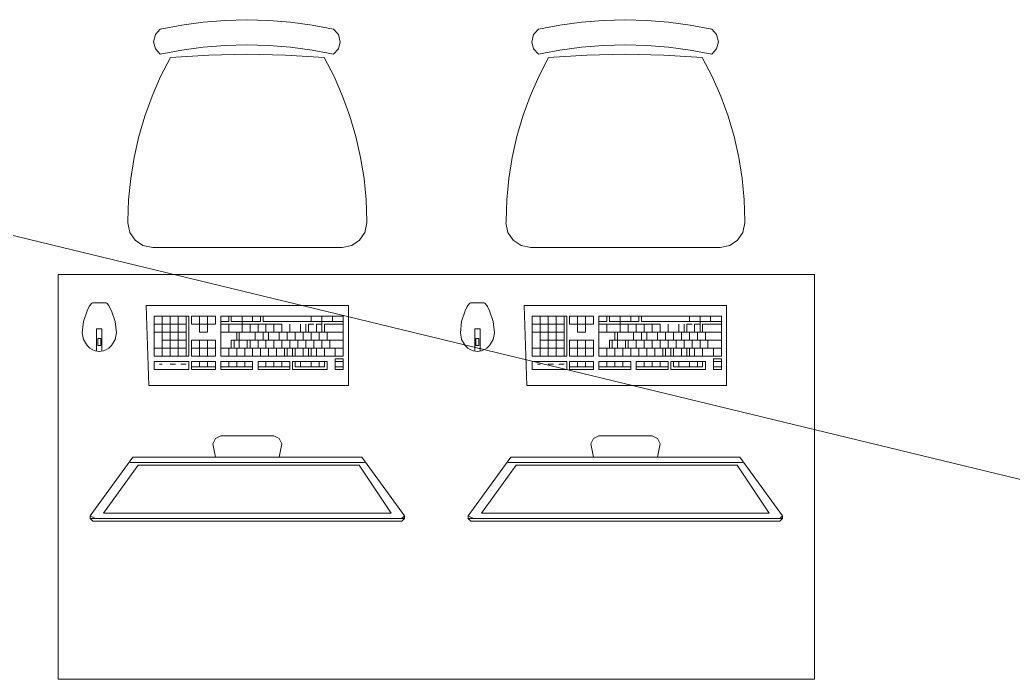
# Model space of a CAD drawing. Header units: millimetres. Extents: x 0 to 1189, y 0 to 841.
# Drawn here: x 825.81 to 844.19, y 608.91 to 621.13 of the extents above; entities that cross this region are included whole.
import ezdxf

# ---------------------------------------------------------------- set-up
doc = ezdxf.new("R2010")
doc.units = ezdxf.units.MM

msp = doc.modelspace()

# ---------------------------------------------------------------- linework, layer by layer
at = {"color": 253, "lineweight": 0, "true_color": 0x999999}
for points in [[(828.404266, 620.955719), (828.801438, 621.031844), (829.201892, 621.08622), (829.604783, 621.118845), (830.009268, 621.12972), (830.413753, 621.118845), (830.816644, 621.08622), (831.217098, 621.031844), (831.614271, 620.955719)], [(835.404276, 620.955719), (835.801449, 621.031844), (836.201903, 621.08622), (836.604794, 621.118845), (837.009279, 621.12972), (837.413764, 621.118845), (837.816655, 621.08622), (838.217109, 621.031844), (838.614281, 620.955719)], [(828.404266, 620.490719), (828.31389, 620.592219), (828.281265, 620.723719), (828.31389, 620.855094), (828.404266, 620.955719)], [(831.614271, 620.955719), (831.704646, 620.855094), (831.737271, 620.723719), (831.704646, 620.592219), (831.614271, 620.490719)], [(835.404276, 620.490719), (835.313901, 620.592219), (835.281276, 620.723719), (835.313901, 620.855094), (835.404276, 620.955719)], [(838.614281, 620.955719), (838.704656, 620.855094), (838.737281, 620.723719), (838.704656, 620.592219), (838.614281, 620.490719)], [(828.404266, 620.490719), (828.801438, 620.567), (829.201892, 620.621719), (829.604783, 620.654688), (830.009268, 620.665719), (830.413753, 620.654688), (830.816644, 620.621719), (831.217098, 620.567), (831.614271, 620.490719)], [(835.404276, 620.490719), (835.801449, 620.567), (836.201903, 620.621719), (836.604794, 620.654688), (837.009279, 620.665719), (837.413764, 620.654688), (837.816655, 620.621719), (838.217109, 620.567), (838.614281, 620.490719)], [(828.594266, 620.434719), (829.301392, 620.476594), (830.009268, 620.490719), (830.724644, 620.476344), (831.43927, 620.432719)], [(835.594277, 620.434719), (836.301403, 620.476594), (837.009279, 620.490719), (837.724655, 620.476344), (838.439281, 620.432719)], [(827.806265, 617.383714), (827.806265, 617.396714), (827.818919, 617.794347), (827.856687, 618.189215), (827.919275, 618.580145), (828.00639, 618.965966), (828.11774, 619.345506), (828.253031, 619.717592), (828.411971, 620.081054), (828.594266, 620.434719)], [(831.43927, 620.432719), (831.621565, 620.079427), (831.780505, 619.716327), (831.915796, 619.344578), (832.027146, 618.965341), (832.114262, 618.579776), (832.17685, 618.189043), (832.214617, 617.794302), (832.227271, 617.396714), (832.227271, 617.383714)], [(834.806275, 617.383714), (834.806275, 617.396714), (834.81893, 617.794347), (834.856697, 618.189215), (834.919285, 618.580145), (835.006401, 618.965966), (835.11775, 619.345506), (835.253042, 619.717592), (835.411981, 620.081054), (835.594277, 620.434719)], [(838.439281, 620.432719), (838.621576, 620.079427), (838.780516, 619.716327), (838.915807, 619.344578), (839.027157, 618.965341), (839.114272, 618.579776), (839.17686, 618.189043), (839.214628, 617.794302), (839.227282, 617.396714), (839.227282, 617.383714)], [(828.265265, 616.911713), (828.083281, 616.947495), (827.93864, 617.044963), (827.841062, 617.189307), (827.805265, 617.365714), (827.806265, 617.383714)], [(832.227271, 617.383714), (832.227271, 617.365714), (832.191631, 617.189307), (832.094396, 617.044963), (831.950099, 616.947495), (831.773271, 616.911713)], [(835.265276, 616.911713), (835.083291, 616.947495), (834.938651, 617.044963), (834.841072, 617.189307), (834.805275, 617.365714), (834.806275, 617.383714)], [(839.227282, 617.383714), (839.227282, 617.365714), (839.191641, 617.189307), (839.094407, 617.044963), (838.95011, 616.947495), (838.773281, 616.911713)], [(831.767271, 616.911713), (828.265265, 616.911713)], [(838.767281, 616.911713), (835.265276, 616.911713)], [(840.516284, 616.411712), (826.516263, 616.411712)], [(826.516263, 616.411712), (826.516263, 608.911701)], [(840.516284, 608.911701), (840.516284, 616.411712)], [(827.099264, 615.834712), (827.137264, 615.879712)], [(827.137264, 615.879712), (827.148264, 615.884712)], [(827.148264, 615.884712), (827.255264, 615.884712)], [(827.255264, 615.884712), (827.403264, 615.884712)], [(827.403264, 615.884712), (827.414264, 615.879712)], [(827.414264, 615.879712), (827.452264, 615.834712)], [(834.099274, 615.834712), (834.137274, 615.879712)], [(834.137274, 615.879712), (834.148274, 615.884712)], [(834.148274, 615.884712), (834.255275, 615.884712)], [(834.255275, 615.884712), (834.403275, 615.884712)], [(834.403275, 615.884712), (834.414275, 615.879712)], [(834.414275, 615.879712), (834.452275, 615.834712)], [(826.960263, 615.328711), (826.983138, 615.537586), (827.050264, 615.736711)], [(827.050264, 615.736711), (827.089264, 615.819712)], [(827.089264, 615.819712), (827.099264, 615.834712)], [(827.452264, 615.834712), (827.461264, 615.819712)], [(827.461264, 615.819712), (827.501264, 615.736711)], [(827.501264, 615.736711), (827.568389, 615.537586), (827.591264, 615.328711)], [(828.142265, 615.834712), (831.890271, 615.834712)], [(828.192265, 614.355709), (828.142265, 615.834712)], [(831.890271, 615.834712), (831.890271, 614.355709)], [(833.960274, 615.328711), (833.983149, 615.537586), (834.050274, 615.736711)], [(834.050274, 615.736711), (834.089274, 615.819712)], [(834.089274, 615.819712), (834.099274, 615.834712)], [(834.452275, 615.834712), (834.461275, 615.819712)], [(834.461275, 615.819712), (834.501275, 615.736711)], [(834.501275, 615.736711), (834.5684, 615.537586), (834.591275, 615.328711)], [(835.142276, 615.834712), (838.890282, 615.834712)], [(835.192276, 614.355709), (835.142276, 615.834712)], [(838.890282, 615.834712), (838.890282, 614.355709)], [(828.290265, 615.637711), (828.290265, 614.89771)], [(828.931266, 615.637711), (828.290265, 615.637711)], [(828.290265, 615.637711), (828.290265, 615.04571)], [(828.438266, 615.637711), (828.290265, 615.637711)], [(828.438266, 615.04571), (828.438266, 615.637711)], [(828.438266, 615.637711), (828.586266, 615.637711)], [(828.438266, 615.489711), (828.438266, 615.637711)], [(828.586266, 615.637711), (828.586266, 615.489711)], [(828.586266, 615.637711), (828.586266, 615.489711)], [(828.882266, 615.637711), (828.635266, 615.637711)], [(828.734266, 615.637711), (828.734266, 614.89771)], [(828.882266, 615.489711), (828.882266, 615.637711)], [(828.931266, 614.89771), (828.931266, 615.637711)], [(828.981266, 615.637711), (829.277267, 615.637711)], [(828.981266, 615.539711), (828.981266, 615.637711)], [(828.981266, 615.637711), (828.981266, 615.489711)], [(829.424267, 615.637711), (828.981266, 615.637711)], [(829.129267, 615.489711), (829.129267, 615.637711)], [(829.277267, 615.637711), (829.277267, 615.539711)], [(829.277267, 615.341711), (829.277267, 615.637711)], [(829.326267, 615.637711), (829.424267, 615.637711)], [(829.424267, 615.637711), (829.424267, 615.539711)], [(829.424267, 615.489711), (829.424267, 615.637711)], [(829.523267, 615.637711), (829.523267, 614.89771)], [(831.792271, 615.637711), (829.523267, 615.637711)], [(829.523267, 615.637711), (829.671268, 615.637711)], [(829.523267, 615.539711), (829.523267, 615.637711)], [(829.671268, 615.539711), (829.523267, 615.539711)], [(829.671268, 615.637711), (829.671268, 615.539711)], [(829.720268, 615.637711), (829.918268, 615.637711)], [(829.720268, 615.539711), (829.720268, 615.637711)], [(829.918268, 615.539711), (829.720268, 615.539711)], [(829.918268, 615.637711), (830.263268, 615.637711)], [(829.918268, 615.637711), (829.918268, 615.341711)], [(829.918268, 615.539711), (829.918268, 615.637711)], [(830.263268, 615.539711), (829.918268, 615.539711)], [(830.115268, 615.539711), (830.115268, 615.637711)], [(830.115268, 615.637711), (830.115268, 615.539711)], [(830.263268, 615.637711), (830.263268, 615.539711)], [(830.312269, 615.637711), (830.312269, 615.539711)], [(831.20027, 615.637711), (830.312269, 615.637711)], [(830.312269, 615.539711), (831.20027, 615.539711)], [(831.20027, 615.637711), (831.39727, 615.637711)], [(831.20027, 615.539711), (831.20027, 615.637711)], [(831.20027, 615.539711), (831.20027, 615.637711)], [(831.792271, 615.539711), (831.20027, 615.539711)], [(831.39727, 615.637711), (831.792271, 615.637711)], [(831.39727, 615.341711), (831.39727, 615.637711)], [(831.39727, 615.637711), (831.39727, 615.539711)], [(831.59427, 615.637711), (831.59427, 615.539711)], [(831.792271, 614.89771), (831.792271, 615.637711)], [(831.792271, 615.637711), (831.792271, 615.539711)], [(835.290276, 615.637711), (835.290276, 614.89771)], [(835.931277, 615.637711), (835.290276, 615.637711)], [(835.290276, 615.637711), (835.290276, 615.04571)], [(835.438276, 615.637711), (835.290276, 615.637711)], [(835.438276, 615.04571), (835.438276, 615.637711)], [(835.438276, 615.637711), (835.586277, 615.637711)], [(835.438276, 615.489711), (835.438276, 615.637711)], [(835.586277, 615.637711), (835.586277, 615.489711)], [(835.586277, 615.637711), (835.586277, 615.489711)], [(835.882277, 615.637711), (835.635277, 615.637711)], [(835.734277, 615.637711), (835.734277, 614.89771)], [(835.882277, 615.489711), (835.882277, 615.637711)], [(835.931277, 614.89771), (835.931277, 615.637711)], [(835.981277, 615.637711), (836.277278, 615.637711)], [(835.981277, 615.539711), (835.981277, 615.637711)], [(835.981277, 615.637711), (835.981277, 615.489711)], [(836.424278, 615.637711), (835.981277, 615.637711)], [(836.129277, 615.489711), (836.129277, 615.637711)], [(836.277278, 615.637711), (836.277278, 615.539711)], [(836.277278, 615.341711), (836.277278, 615.637711)], [(836.326278, 615.637711), (836.424278, 615.637711)], [(836.424278, 615.637711), (836.424278, 615.539711)], [(836.424278, 615.489711), (836.424278, 615.637711)], [(836.523278, 615.637711), (836.523278, 614.89771)], [(838.792281, 615.637711), (836.523278, 615.637711)], [(836.523278, 615.637711), (836.671278, 615.637711)], [(836.523278, 615.539711), (836.523278, 615.637711)], [(836.671278, 615.539711), (836.523278, 615.539711)], [(836.671278, 615.637711), (836.671278, 615.539711)], [(836.720278, 615.637711), (836.918279, 615.637711)], [(836.720278, 615.539711), (836.720278, 615.637711)], [(836.918279, 615.539711), (836.720278, 615.539711)], [(836.918279, 615.637711), (837.263279, 615.637711)], [(836.918279, 615.637711), (836.918279, 615.341711)], [(836.918279, 615.539711), (836.918279, 615.637711)], [(837.263279, 615.539711), (836.918279, 615.539711)], [(837.115279, 615.539711), (837.115279, 615.637711)], [(837.115279, 615.637711), (837.115279, 615.539711)], [(837.263279, 615.637711), (837.263279, 615.539711)], [(837.312279, 615.637711), (837.312279, 615.539711)], [(838.200281, 615.637711), (837.312279, 615.637711)], [(837.312279, 615.539711), (838.200281, 615.539711)], [(838.200281, 615.637711), (838.397281, 615.637711)], [(838.200281, 615.539711), (838.200281, 615.637711)], [(838.200281, 615.539711), (838.200281, 615.637711)], [(838.792281, 615.539711), (838.200281, 615.539711)], [(838.397281, 615.637711), (838.792281, 615.637711)], [(838.397281, 615.341711), (838.397281, 615.637711)], [(838.397281, 615.637711), (838.397281, 615.539711)], [(838.594281, 615.637711), (838.594281, 615.539711)], [(838.792281, 614.89771), (838.792281, 615.637711)], [(838.792281, 615.637711), (838.792281, 615.539711)], [(827.050264, 615.09571), (826.983513, 615.203961), (826.960263, 615.328711)], [(827.325264, 615.400711), (827.226264, 615.400711)], [(827.226264, 615.400711), (827.226264, 614.98871)], [(827.325264, 614.98871), (827.325264, 615.400711)], [(827.591264, 615.328711), (827.568014, 615.203961), (827.501264, 615.09571)], [(828.290265, 615.489711), (828.586266, 615.489711)], [(828.290265, 615.341711), (828.438266, 615.341711)], [(828.438266, 615.04571), (828.438266, 615.489711)], [(828.734266, 615.341711), (828.438266, 615.341711)], [(828.586266, 615.04571), (828.586266, 615.489711)], [(828.586266, 615.489711), (828.882266, 615.489711)], [(828.635266, 615.489711), (828.882266, 615.489711)], [(828.882266, 615.341711), (828.734266, 615.341711)], [(828.882266, 615.489711), (828.882266, 615.04571)], [(828.981266, 615.489711), (829.129267, 615.489711)], [(828.981266, 615.489711), (829.424267, 615.489711)], [(829.129267, 615.341711), (829.129267, 615.489711)], [(829.129267, 615.341711), (829.129267, 615.489711)], [(829.277267, 615.341711), (829.129267, 615.341711)], [(829.277267, 615.341711), (829.129267, 615.341711)], [(829.277267, 615.489711), (829.277267, 615.341711)], [(829.523267, 615.341711), (829.523267, 615.489711)], [(829.918268, 615.489711), (829.523267, 615.489711)], [(829.523267, 615.341711), (829.819268, 615.341711)], [(829.671268, 615.341711), (829.523267, 615.341711)], [(829.523267, 615.04571), (829.523267, 615.341711)], [(829.671268, 615.489711), (829.671268, 615.341711)], [(829.671268, 615.489711), (829.671268, 615.341711)], [(829.671268, 615.341711), (829.918268, 615.341711)], [(829.819268, 615.341711), (829.819268, 615.193711)], [(829.868268, 615.193711), (829.868268, 615.341711)], [(829.868268, 615.341711), (829.967268, 615.341711)], [(829.918268, 615.341711), (829.918268, 615.489711)], [(829.918268, 615.489711), (830.214268, 615.489711)], [(831.10127, 615.341711), (829.918268, 615.341711)], [(829.967268, 615.341711), (831.05227, 615.341711)], [(830.066268, 615.341711), (830.066268, 615.489711)], [(830.164268, 615.193711), (830.164268, 615.341711)], [(830.214268, 615.341711), (830.214268, 615.489711)], [(830.214268, 615.489711), (830.657269, 615.489711)], [(830.361269, 615.341711), (830.214268, 615.341711)], [(830.312269, 615.193711), (830.312269, 615.341711)], [(830.361269, 615.341711), (830.361269, 615.489711)], [(830.411269, 615.341711), (830.411269, 615.193711)], [(830.509269, 615.341711), (830.509269, 615.489711)], [(830.608269, 615.193711), (830.608269, 615.341711)], [(830.657269, 615.341711), (830.657269, 615.489711)], [(830.756269, 615.193711), (830.756269, 615.341711)], [(830.805269, 615.489711), (830.805269, 615.341711)], [(830.904269, 615.341711), (830.904269, 615.193711)], [(830.904269, 615.193711), (830.904269, 615.341711)], [(831.00327, 615.341711), (831.00327, 615.489711)], [(831.05227, 615.341711), (831.20027, 615.341711)], [(831.05227, 615.193711), (831.05227, 615.341711)], [(831.10127, 615.489711), (831.10127, 615.341711)], [(831.15127, 615.489711), (831.24927, 615.489711)], [(831.15127, 615.341711), (831.15127, 615.489711)], [(831.15127, 615.341711), (831.49627, 615.341711)], [(831.20027, 615.341711), (831.20027, 615.193711)], [(831.29827, 615.489711), (831.39727, 615.489711)], [(831.29827, 615.341711), (831.29827, 615.489711)], [(831.34827, 615.341711), (831.34827, 615.193711)], [(831.34827, 615.193711), (831.34827, 615.341711)], [(831.44627, 615.489711), (831.44627, 615.341711)], [(831.792271, 615.489711), (831.44627, 615.489711)], [(831.44627, 615.341711), (831.792271, 615.341711)], [(831.792271, 615.341711), (831.49627, 615.341711)], [(831.49627, 615.341711), (831.49627, 615.193711)], [(831.49627, 615.341711), (831.49627, 615.193711)], [(831.792271, 615.341711), (831.792271, 615.489711)], [(831.792271, 615.193711), (831.792271, 615.341711)], [(834.050274, 615.09571), (833.983524, 615.203961), (833.960274, 615.328711)], [(834.325275, 615.400711), (834.226275, 615.400711)], [(834.226275, 615.400711), (834.226275, 614.98871)], [(834.325275, 614.98871), (834.325275, 615.400711)], [(834.591275, 615.328711), (834.568025, 615.203961), (834.501275, 615.09571)], [(835.290276, 615.489711), (835.586277, 615.489711)], [(835.290276, 615.341711), (835.438276, 615.341711)], [(835.438276, 615.04571), (835.438276, 615.489711)], [(835.734277, 615.341711), (835.438276, 615.341711)], [(835.586277, 615.04571), (835.586277, 615.489711)], [(835.586277, 615.489711), (835.882277, 615.489711)], [(835.635277, 615.489711), (835.882277, 615.489711)], [(835.882277, 615.341711), (835.734277, 615.341711)], [(835.882277, 615.489711), (835.882277, 615.04571)], [(835.981277, 615.489711), (836.129277, 615.489711)], [(835.981277, 615.489711), (836.424278, 615.489711)], [(836.129277, 615.341711), (836.129277, 615.489711)], [(836.129277, 615.341711), (836.129277, 615.489711)], [(836.277278, 615.341711), (836.129277, 615.341711)], [(836.277278, 615.341711), (836.129277, 615.341711)], [(836.277278, 615.489711), (836.277278, 615.341711)], [(836.523278, 615.341711), (836.523278, 615.489711)], [(836.918279, 615.489711), (836.523278, 615.489711)], [(836.523278, 615.341711), (836.819278, 615.341711)], [(836.671278, 615.341711), (836.523278, 615.341711)], [(836.523278, 615.04571), (836.523278, 615.341711)], [(836.671278, 615.489711), (836.671278, 615.341711)], [(836.671278, 615.489711), (836.671278, 615.341711)], [(836.671278, 615.341711), (836.918279, 615.341711)], [(836.819278, 615.341711), (836.819278, 615.193711)], [(836.868279, 615.193711), (836.868279, 615.341711)], [(836.868279, 615.341711), (836.967279, 615.341711)], [(836.918279, 615.341711), (836.918279, 615.489711)], [(836.918279, 615.489711), (837.214279, 615.489711)], [(838.10128, 615.341711), (836.918279, 615.341711)], [(836.967279, 615.341711), (838.05228, 615.341711)], [(837.066279, 615.341711), (837.066279, 615.489711)], [(837.164279, 615.193711), (837.164279, 615.341711)], [(837.214279, 615.341711), (837.214279, 615.489711)], [(837.214279, 615.489711), (837.65728, 615.489711)], [(837.361279, 615.341711), (837.214279, 615.341711)], [(837.312279, 615.193711), (837.312279, 615.341711)], [(837.361279, 615.341711), (837.361279, 615.489711)], [(837.411279, 615.341711), (837.411279, 615.193711)], [(837.50928, 615.341711), (837.50928, 615.489711)], [(837.60828, 615.193711), (837.60828, 615.341711)], [(837.65728, 615.341711), (837.65728, 615.489711)], [(837.75628, 615.193711), (837.75628, 615.341711)], [(837.80528, 615.489711), (837.80528, 615.341711)], [(837.90428, 615.341711), (837.90428, 615.193711)], [(837.90428, 615.193711), (837.90428, 615.341711)], [(838.00328, 615.341711), (838.00328, 615.489711)], [(838.05228, 615.341711), (838.200281, 615.341711)], [(838.05228, 615.193711), (838.05228, 615.341711)], [(838.10128, 615.489711), (838.10128, 615.341711)], [(838.151281, 615.489711), (838.249281, 615.489711)], [(838.151281, 615.341711), (838.151281, 615.489711)], [(838.151281, 615.341711), (838.496281, 615.341711)], [(838.200281, 615.341711), (838.200281, 615.193711)], [(838.298281, 615.489711), (838.397281, 615.489711)], [(838.298281, 615.341711), (838.298281, 615.489711)], [(838.348281, 615.341711), (838.348281, 615.193711)], [(838.348281, 615.193711), (838.348281, 615.341711)], [(838.446281, 615.489711), (838.446281, 615.341711)], [(838.792281, 615.489711), (838.446281, 615.489711)], [(838.446281, 615.341711), (838.792281, 615.341711)], [(838.792281, 615.341711), (838.496281, 615.341711)], [(838.496281, 615.341711), (838.496281, 615.193711)], [(838.496281, 615.341711), (838.496281, 615.193711)], [(838.792281, 615.341711), (838.792281, 615.489711)], [(838.792281, 615.193711), (838.792281, 615.341711)], [(827.249264, 615.09471), (827.249264, 615.224711)], [(827.249264, 615.224711), (827.302264, 615.224711)], [(827.302264, 615.224711), (827.302264, 615.09471)], [(828.438266, 615.193711), (828.586266, 615.193711)], [(828.586266, 615.193711), (828.882266, 615.193711)], [(828.981266, 615.04571), (828.981266, 615.193711)], [(828.981266, 615.193711), (828.981266, 614.89771)], [(828.981266, 615.193711), (829.424267, 615.193711)], [(829.424267, 615.193711), (828.981266, 615.193711)], [(829.129267, 615.193711), (829.129267, 615.04571)], [(829.277267, 615.193711), (829.277267, 614.89771)], [(829.424267, 614.89771), (829.424267, 615.193711)], [(829.424267, 615.193711), (829.424267, 615.04571)], [(829.819268, 615.193711), (829.720268, 615.193711)], [(829.720268, 615.193711), (829.720268, 615.04571)], [(830.115268, 615.193711), (829.770268, 615.193711)], [(829.770268, 615.04571), (829.770268, 615.193711)], [(829.868268, 615.193711), (829.868268, 615.04571)], [(830.016268, 615.04571), (830.016268, 615.193711)], [(830.066268, 615.04571), (830.066268, 615.193711)], [(830.066268, 615.193711), (830.361269, 615.193711)], [(830.312269, 615.193711), (830.115268, 615.193711)], [(830.214268, 615.193711), (830.214268, 615.04571)], [(831.34827, 615.193711), (830.312269, 615.193711)], [(830.361269, 615.04571), (830.361269, 615.193711)], [(830.361269, 615.193711), (830.361269, 615.04571)], [(830.509269, 615.04571), (830.509269, 615.193711)], [(830.657269, 615.04571), (830.657269, 615.193711)], [(830.805269, 615.193711), (830.805269, 615.04571)], [(830.805269, 615.04571), (830.805269, 615.193711)], [(830.95327, 615.04571), (830.95327, 615.193711)], [(831.10127, 615.04571), (831.10127, 615.193711)], [(831.49627, 615.193711), (831.24927, 615.193711)], [(831.24927, 615.04571), (831.24927, 615.193711)], [(831.24927, 615.193711), (831.24927, 615.04571)], [(831.39727, 615.193711), (831.54527, 615.193711)], [(831.39727, 615.04571), (831.39727, 615.193711)], [(831.49627, 615.193711), (831.792271, 615.193711)], [(831.54527, 615.193711), (831.54527, 615.04571)], [(831.54527, 615.193711), (831.54527, 615.04571)], [(831.792271, 615.193711), (831.54527, 615.193711)], [(831.792271, 615.04571), (831.792271, 615.193711)], [(834.249275, 615.09471), (834.249275, 615.224711)], [(834.249275, 615.224711), (834.302275, 615.224711)], [(834.302275, 615.224711), (834.302275, 615.09471)], [(835.438276, 615.193711), (835.586277, 615.193711)], [(835.586277, 615.193711), (835.882277, 615.193711)], [(835.981277, 615.04571), (835.981277, 615.193711)], [(835.981277, 615.193711), (835.981277, 614.89771)], [(835.981277, 615.193711), (836.424278, 615.193711)], [(836.424278, 615.193711), (835.981277, 615.193711)], [(836.129277, 615.193711), (836.129277, 615.04571)], [(836.277278, 615.193711), (836.277278, 614.89771)], [(836.424278, 614.89771), (836.424278, 615.193711)], [(836.424278, 615.193711), (836.424278, 615.04571)], [(836.819278, 615.193711), (836.720278, 615.193711)], [(836.720278, 615.193711), (836.720278, 615.04571)], [(837.115279, 615.193711), (836.770278, 615.193711)], [(836.770278, 615.04571), (836.770278, 615.193711)], [(836.868279, 615.193711), (836.868279, 615.04571)], [(837.016279, 615.04571), (837.016279, 615.193711)], [(837.066279, 615.04571), (837.066279, 615.193711)], [(837.066279, 615.193711), (837.361279, 615.193711)], [(837.312279, 615.193711), (837.115279, 615.193711)], [(837.214279, 615.193711), (837.214279, 615.04571)], [(838.348281, 615.193711), (837.312279, 615.193711)], [(837.361279, 615.04571), (837.361279, 615.193711)], [(837.361279, 615.193711), (837.361279, 615.04571)], [(837.50928, 615.04571), (837.50928, 615.193711)], [(837.65728, 615.04571), (837.65728, 615.193711)], [(837.80528, 615.193711), (837.80528, 615.04571)], [(837.80528, 615.04571), (837.80528, 615.193711)], [(837.95328, 615.04571), (837.95328, 615.193711)], [(838.10128, 615.04571), (838.10128, 615.193711)], [(838.496281, 615.193711), (838.249281, 615.193711)], [(838.249281, 615.04571), (838.249281, 615.193711)], [(838.249281, 615.193711), (838.249281, 615.04571)], [(838.397281, 615.193711), (838.545281, 615.193711)], [(838.397281, 615.04571), (838.397281, 615.193711)], [(838.496281, 615.193711), (838.792281, 615.193711)], [(838.545281, 615.193711), (838.545281, 615.04571)], [(838.545281, 615.193711), (838.545281, 615.04571)], [(838.792281, 615.193711), (838.545281, 615.193711)], [(838.792281, 615.04571), (838.792281, 615.193711)], [(827.086264, 615.05671), (827.050264, 615.09571)], [(827.099264, 615.04571), (827.086264, 615.05671)], [(827.141264, 615.02071), (827.099264, 615.04571)], [(827.198264, 614.99671), (827.141264, 615.02071)], [(827.275264, 614.98371), (827.198264, 614.99671)], [(827.302264, 615.09471), (827.249264, 615.09471)], [(827.353264, 614.99671), (827.275264, 614.98371)], [(827.410264, 615.02071), (827.353264, 614.99671)], [(827.452264, 615.04571), (827.410264, 615.02071)], [(827.465264, 615.05671), (827.452264, 615.04571)], [(827.501264, 615.09571), (827.465264, 615.05671)], [(828.290265, 615.04571), (828.734266, 615.04571)], [(828.290265, 614.89771), (828.290265, 615.04571)], [(828.290265, 615.04571), (828.438266, 615.04571)], [(828.438266, 615.04571), (828.438266, 614.89771)], [(828.586266, 615.04571), (828.487266, 615.04571)], [(828.586266, 615.04571), (828.586266, 614.89771)], [(828.882266, 615.04571), (828.635266, 615.04571)], [(828.783266, 615.04571), (828.882266, 615.04571)], [(828.882266, 615.04571), (828.882266, 614.89771)], [(828.981266, 614.89771), (828.981266, 615.04571)], [(829.424267, 615.04571), (828.981266, 615.04571)], [(829.129267, 615.04571), (829.129267, 614.89771)], [(829.424267, 615.04571), (829.424267, 614.89771)], [(829.523267, 615.04571), (829.671268, 615.04571)], [(829.523267, 614.89771), (829.523267, 615.04571)], [(829.720268, 615.04571), (829.523267, 615.04571)], [(829.671268, 614.89771), (829.671268, 615.04571)], [(829.671268, 615.04571), (829.819268, 615.04571)], [(830.016268, 615.04571), (829.770268, 615.04571)], [(829.819268, 615.04571), (830.263268, 615.04571)], [(829.819268, 614.89771), (829.819268, 615.04571)], [(829.967268, 615.04571), (829.967268, 614.89771)], [(829.967268, 614.89771), (829.967268, 615.04571)], [(830.361269, 615.04571), (830.066268, 615.04571)], [(830.115268, 615.04571), (830.115268, 614.89771)], [(830.95327, 615.04571), (830.263268, 615.04571)], [(830.263268, 615.04571), (830.263268, 614.89771)], [(830.509269, 615.04571), (830.361269, 615.04571)], [(830.411269, 615.04571), (830.411269, 614.89771)], [(830.411269, 614.89771), (830.411269, 615.04571)], [(830.559269, 615.04571), (830.559269, 614.89771)], [(830.707269, 615.04571), (830.707269, 614.89771)], [(830.756269, 615.04571), (830.855269, 615.04571)], [(830.756269, 614.89771), (830.756269, 615.04571)], [(830.855269, 615.04571), (830.855269, 614.89771)], [(830.904269, 615.04571), (831.00327, 615.04571)], [(830.904269, 614.89771), (830.904269, 615.04571)], [(830.95327, 615.04571), (831.792271, 615.04571)], [(831.05227, 614.89771), (831.05227, 615.04571)], [(831.15127, 615.04571), (831.15127, 614.89771)], [(831.20027, 614.89771), (831.20027, 615.04571)], [(831.29827, 615.04571), (831.29827, 614.89771)], [(831.44627, 615.04571), (831.44627, 614.89771)], [(831.54527, 615.04571), (831.792271, 615.04571)], [(831.644271, 615.04571), (831.644271, 614.89771)], [(831.644271, 614.89771), (831.644271, 615.04571)], [(831.792271, 615.04571), (831.792271, 614.89771)], [(834.086274, 615.05671), (834.050274, 615.09571)], [(834.099274, 615.04571), (834.086274, 615.05671)], [(834.141274, 615.02071), (834.099274, 615.04571)], [(834.198274, 614.99671), (834.141274, 615.02071)], [(834.275275, 614.98371), (834.198274, 614.99671)], [(834.302275, 615.09471), (834.249275, 615.09471)], [(834.353275, 614.99671), (834.275275, 614.98371)], [(834.410275, 615.02071), (834.353275, 614.99671)], [(834.452275, 615.04571), (834.410275, 615.02071)], [(834.465275, 615.05671), (834.452275, 615.04571)], [(834.501275, 615.09571), (834.465275, 615.05671)], [(835.290276, 615.04571), (835.734277, 615.04571)], [(835.290276, 614.89771), (835.290276, 615.04571)], [(835.290276, 615.04571), (835.438276, 615.04571)], [(835.438276, 615.04571), (835.438276, 614.89771)], [(835.586277, 615.04571), (835.487276, 615.04571)], [(835.586277, 615.04571), (835.586277, 614.89771)], [(835.882277, 615.04571), (835.635277, 615.04571)], [(835.783277, 615.04571), (835.882277, 615.04571)], [(835.882277, 615.04571), (835.882277, 614.89771)], [(835.981277, 614.89771), (835.981277, 615.04571)], [(836.424278, 615.04571), (835.981277, 615.04571)], [(836.129277, 615.04571), (836.129277, 614.89771)], [(836.424278, 615.04571), (836.424278, 614.89771)], [(836.523278, 615.04571), (836.671278, 615.04571)], [(836.523278, 614.89771), (836.523278, 615.04571)], [(836.720278, 615.04571), (836.523278, 615.04571)], [(836.671278, 614.89771), (836.671278, 615.04571)], [(836.671278, 615.04571), (836.819278, 615.04571)], [(837.016279, 615.04571), (836.770278, 615.04571)], [(836.819278, 615.04571), (837.263279, 615.04571)], [(836.819278, 614.89771), (836.819278, 615.04571)], [(836.967279, 615.04571), (836.967279, 614.89771)], [(836.967279, 614.89771), (836.967279, 615.04571)], [(837.361279, 615.04571), (837.066279, 615.04571)], [(837.115279, 615.04571), (837.115279, 614.89771)], [(837.95328, 615.04571), (837.263279, 615.04571)], [(837.263279, 615.04571), (837.263279, 614.89771)], [(837.50928, 615.04571), (837.361279, 615.04571)], [(837.411279, 615.04571), (837.411279, 614.89771)], [(837.411279, 614.89771), (837.411279, 615.04571)], [(837.55928, 615.04571), (837.55928, 614.89771)], [(837.70728, 615.04571), (837.70728, 614.89771)], [(837.75628, 615.04571), (837.85528, 615.04571)], [(837.75628, 614.89771), (837.75628, 615.04571)], [(837.85528, 615.04571), (837.85528, 614.89771)], [(837.90428, 615.04571), (838.00328, 615.04571)], [(837.90428, 614.89771), (837.90428, 615.04571)], [(837.95328, 615.04571), (838.792281, 615.04571)], [(838.05228, 614.89771), (838.05228, 615.04571)], [(838.151281, 615.04571), (838.151281, 614.89771)], [(838.200281, 614.89771), (838.200281, 615.04571)], [(838.298281, 615.04571), (838.298281, 614.89771)], [(838.446281, 615.04571), (838.446281, 614.89771)], [(838.545281, 615.04571), (838.792281, 615.04571)], [(838.644281, 615.04571), (838.644281, 614.89771)], [(838.644281, 614.89771), (838.644281, 615.04571)], [(838.792281, 615.04571), (838.792281, 614.89771)], [(828.438266, 614.89771), (828.290265, 614.89771)], [(828.290265, 614.89771), (828.931266, 614.89771)], [(828.290265, 614.79971), (828.290265, 614.65171)], [(828.931266, 614.79971), (828.290265, 614.79971)], [(828.882266, 614.89771), (828.487266, 614.89771)], [(828.931266, 614.65171), (828.931266, 614.79971)], [(829.129267, 614.89771), (828.981266, 614.89771)], [(828.981266, 614.89771), (829.424267, 614.89771)], [(828.981266, 614.79971), (829.424267, 614.79971)], [(829.424267, 614.79971), (828.981266, 614.79971)], [(828.981266, 614.70071), (828.981266, 614.79971)], [(828.981266, 614.79971), (828.981266, 614.65171)], [(829.277267, 614.89771), (829.129267, 614.89771)], [(829.129267, 614.79971), (829.129267, 614.70071)], [(829.277267, 614.79971), (829.277267, 614.70071)], [(829.424267, 614.89771), (829.326267, 614.89771)], [(829.424267, 614.79971), (829.424267, 614.70071)], [(829.424267, 614.65171), (829.424267, 614.79971)], [(829.523267, 614.89771), (831.792271, 614.89771)], [(829.819268, 614.89771), (829.523267, 614.89771)], [(829.523267, 614.79971), (829.819268, 614.79971)], [(829.523267, 614.70071), (829.523267, 614.79971)], [(829.523267, 614.79971), (829.523267, 614.65171)], [(830.115268, 614.79971), (829.523267, 614.79971)], [(829.671268, 614.70071), (829.671268, 614.79971)], [(829.967268, 614.89771), (829.819268, 614.89771)], [(829.819268, 614.79971), (829.967268, 614.79971)], [(829.819268, 614.79971), (829.819268, 614.70071)], [(830.115268, 614.89771), (829.967268, 614.89771)], [(829.967268, 614.79971), (830.115268, 614.79971)], [(829.967268, 614.79971), (829.967268, 614.70071)], [(830.263268, 614.89771), (830.115268, 614.89771)], [(830.115268, 614.79971), (830.115268, 614.70071)], [(830.115268, 614.65171), (830.115268, 614.79971)], [(830.214268, 614.79971), (830.460269, 614.79971)], [(830.214268, 614.70071), (830.214268, 614.79971)], [(830.214268, 614.79971), (830.214268, 614.65171)], [(830.805269, 614.79971), (830.214268, 614.79971)], [(830.361269, 614.70071), (830.361269, 614.79971)], [(830.509269, 614.70071), (830.509269, 614.79971)], [(830.509269, 614.79971), (830.805269, 614.79971)], [(830.657269, 614.70071), (830.657269, 614.79971)], [(831.00327, 614.89771), (830.756269, 614.89771)], [(830.805269, 614.79971), (830.805269, 614.70071)], [(830.805269, 614.65171), (830.805269, 614.79971)], [(831.49627, 614.79971), (830.855269, 614.79971)], [(830.855269, 614.79971), (830.855269, 614.65171)], [(830.904269, 614.70071), (830.904269, 614.79971)], [(830.904269, 614.79971), (831.44627, 614.79971)], [(831.00327, 614.79971), (831.00327, 614.70071)], [(831.29827, 614.89771), (831.05227, 614.89771)], [(831.20027, 614.70071), (831.20027, 614.79971)], [(831.44627, 614.89771), (831.34827, 614.89771)], [(831.34827, 614.70071), (831.34827, 614.79971)], [(831.44627, 614.79971), (831.44627, 614.70071)], [(831.792271, 614.89771), (831.49627, 614.89771)], [(831.49627, 614.65171), (831.49627, 614.79971)], [(831.644271, 614.84871), (831.792271, 614.84871)], [(831.644271, 614.65171), (831.644271, 614.84871)], [(831.644271, 614.79971), (831.792271, 614.79971)], [(831.644271, 614.70071), (831.644271, 614.79971)], [(831.792271, 614.84871), (831.792271, 614.65171)], [(831.792271, 614.79971), (831.792271, 614.70071)], [(835.438276, 614.89771), (835.290276, 614.89771)], [(835.290276, 614.89771), (835.931277, 614.89771)], [(835.290276, 614.79971), (835.290276, 614.65171)], [(835.931277, 614.79971), (835.290276, 614.79971)], [(835.882277, 614.89771), (835.487276, 614.89771)], [(835.931277, 614.65171), (835.931277, 614.79971)], [(836.129277, 614.89771), (835.981277, 614.89771)], [(835.981277, 614.89771), (836.424278, 614.89771)], [(835.981277, 614.79971), (836.424278, 614.79971)], [(836.424278, 614.79971), (835.981277, 614.79971)], [(835.981277, 614.70071), (835.981277, 614.79971)], [(835.981277, 614.79971), (835.981277, 614.65171)], [(836.277278, 614.89771), (836.129277, 614.89771)], [(836.129277, 614.79971), (836.129277, 614.70071)], [(836.277278, 614.79971), (836.277278, 614.70071)], [(836.424278, 614.89771), (836.326278, 614.89771)], [(836.424278, 614.79971), (836.424278, 614.70071)], [(836.424278, 614.65171), (836.424278, 614.79971)], [(836.523278, 614.89771), (838.792281, 614.89771)], [(836.819278, 614.89771), (836.523278, 614.89771)], [(836.523278, 614.79971), (836.819278, 614.79971)], [(836.523278, 614.70071), (836.523278, 614.79971)], [(836.523278, 614.79971), (836.523278, 614.65171)], [(837.115279, 614.79971), (836.523278, 614.79971)], [(836.671278, 614.70071), (836.671278, 614.79971)], [(836.967279, 614.89771), (836.819278, 614.89771)], [(836.819278, 614.79971), (836.967279, 614.79971)], [(836.819278, 614.79971), (836.819278, 614.70071)], [(837.115279, 614.89771), (836.967279, 614.89771)], [(836.967279, 614.79971), (837.115279, 614.79971)], [(836.967279, 614.79971), (836.967279, 614.70071)], [(837.263279, 614.89771), (837.115279, 614.89771)], [(837.115279, 614.79971), (837.115279, 614.70071)], [(837.115279, 614.65171), (837.115279, 614.79971)], [(837.214279, 614.79971), (837.460279, 614.79971)], [(837.214279, 614.70071), (837.214279, 614.79971)], [(837.214279, 614.79971), (837.214279, 614.65171)], [(837.80528, 614.79971), (837.214279, 614.79971)], [(837.361279, 614.70071), (837.361279, 614.79971)], [(837.50928, 614.70071), (837.50928, 614.79971)], [(837.50928, 614.79971), (837.80528, 614.79971)], [(837.65728, 614.70071), (837.65728, 614.79971)], [(838.00328, 614.89771), (837.75628, 614.89771)], [(837.80528, 614.79971), (837.80528, 614.70071)], [(837.80528, 614.65171), (837.80528, 614.79971)], [(838.496281, 614.79971), (837.85528, 614.79971)], [(837.85528, 614.79971), (837.85528, 614.65171)], [(837.90428, 614.70071), (837.90428, 614.79971)], [(837.90428, 614.79971), (838.446281, 614.79971)], [(838.00328, 614.79971), (838.00328, 614.70071)], [(838.298281, 614.89771), (838.05228, 614.89771)], [(838.200281, 614.70071), (838.200281, 614.79971)], [(838.446281, 614.89771), (838.348281, 614.89771)], [(838.348281, 614.70071), (838.348281, 614.79971)], [(838.446281, 614.79971), (838.446281, 614.70071)], [(838.792281, 614.89771), (838.496281, 614.89771)], [(838.496281, 614.65171), (838.496281, 614.79971)], [(838.644281, 614.84871), (838.792281, 614.84871)], [(838.644281, 614.65171), (838.644281, 614.84871)], [(838.644281, 614.79971), (838.792281, 614.79971)], [(838.644281, 614.70071), (838.644281, 614.79971)], [(838.792281, 614.84871), (838.792281, 614.65171)], [(838.792281, 614.79971), (838.792281, 614.70071)], [(828.290265, 614.65171), (828.931266, 614.65171)], [(828.389266, 614.75071), (828.438266, 614.75071)], [(828.438266, 614.75071), (828.389266, 614.75071)], [(828.586266, 614.75071), (828.685266, 614.75071)], [(828.685266, 614.75071), (828.586266, 614.75071)], [(828.882266, 614.75071), (828.783266, 614.75071)], [(828.882266, 614.75071), (828.783266, 614.75071)], [(829.424267, 614.70071), (828.981266, 614.70071)], [(828.981266, 614.65171), (829.424267, 614.65171)], [(829.819268, 614.70071), (829.523267, 614.70071)], [(829.523267, 614.65171), (830.115268, 614.65171)], [(830.115268, 614.70071), (829.819268, 614.70071)], [(830.509269, 614.70071), (830.214268, 614.70071)], [(830.214268, 614.65171), (830.805269, 614.65171)], [(830.805269, 614.70071), (830.509269, 614.70071)], [(830.855269, 614.65171), (831.49627, 614.65171)], [(831.44627, 614.70071), (830.904269, 614.70071)], [(831.792271, 614.70071), (831.644271, 614.70071)], [(831.792271, 614.65171), (831.644271, 614.65171)], [(835.290276, 614.65171), (835.931277, 614.65171)], [(835.389276, 614.75071), (835.438276, 614.75071)], [(835.438276, 614.75071), (835.389276, 614.75071)], [(835.586277, 614.75071), (835.685277, 614.75071)], [(835.685277, 614.75071), (835.586277, 614.75071)], [(835.882277, 614.75071), (835.783277, 614.75071)], [(835.882277, 614.75071), (835.783277, 614.75071)], [(836.424278, 614.70071), (835.981277, 614.70071)], [(835.981277, 614.65171), (836.424278, 614.65171)], [(836.819278, 614.70071), (836.523278, 614.70071)], [(836.523278, 614.65171), (837.115279, 614.65171)], [(837.115279, 614.70071), (836.819278, 614.70071)], [(837.50928, 614.70071), (837.214279, 614.70071)], [(837.214279, 614.65171), (837.80528, 614.65171)], [(837.80528, 614.70071), (837.50928, 614.70071)], [(837.85528, 614.65171), (838.496281, 614.65171)], [(838.446281, 614.70071), (837.90428, 614.70071)], [(838.792281, 614.70071), (838.644281, 614.70071)], [(838.792281, 614.65171), (838.644281, 614.65171)], [(831.890271, 614.355709), (828.192265, 614.355709)], [(838.890282, 614.355709), (835.192276, 614.355709)], [(829.424267, 613.369708), (829.375267, 613.270708)], [(829.424267, 613.369708), (829.375267, 613.270708)], [(829.523267, 613.418708), (829.424267, 613.369708)], [(829.523267, 613.418708), (829.424267, 613.369708)], [(829.523267, 613.418708), (830.016268, 613.418708)], [(829.523267, 613.418708), (830.016268, 613.418708)], [(830.016268, 613.418708), (830.509269, 613.418708)], [(830.016268, 613.418708), (830.509269, 613.418708)], [(830.509269, 613.418708), (830.608269, 613.369708)], [(830.509269, 613.418708), (830.608269, 613.369708)], [(830.608269, 613.369708), (830.657269, 613.270708)], [(830.608269, 613.369708), (830.657269, 613.270708)], [(836.424278, 613.369708), (836.375278, 613.270708)], [(836.424278, 613.369708), (836.375278, 613.270708)], [(836.523278, 613.418708), (836.424278, 613.369708)], [(836.523278, 613.418708), (836.424278, 613.369708)], [(836.523278, 613.418708), (837.016279, 613.418708)], [(836.523278, 613.418708), (837.016279, 613.418708)], [(837.016279, 613.418708), (837.50928, 613.418708)], [(837.016279, 613.418708), (837.50928, 613.418708)], [(837.50928, 613.418708), (837.60828, 613.369708)], [(837.50928, 613.418708), (837.60828, 613.369708)], [(837.60828, 613.369708), (837.65728, 613.270708)], [(837.60828, 613.369708), (837.65728, 613.270708)], [(829.375267, 613.270708), (829.424267, 613.024707)], [(830.657269, 613.270708), (830.608269, 613.024707)], [(836.375278, 613.270708), (836.424278, 613.024707)], [(837.65728, 613.270708), (837.60828, 613.024707)], [(827.896265, 613.024707), (827.107264, 611.939706)], [(830.016268, 612.925707), (827.846265, 612.925707)], [(827.945265, 613.024707), (827.896265, 613.024707)], [(828.044265, 613.024707), (827.945265, 613.024707)], [(830.016268, 613.024707), (828.044265, 613.024707)], [(832.038271, 613.024707), (830.016268, 613.024707)], [(832.186271, 612.925707), (830.016268, 612.925707)], [(832.137271, 613.024707), (832.038271, 613.024707)], [(832.926273, 611.939706), (832.137271, 613.024707)], [(834.896276, 613.024707), (834.107274, 611.939706)], [(837.016279, 612.925707), (834.846275, 612.925707)], [(834.945276, 613.024707), (834.896276, 613.024707)], [(835.044276, 613.024707), (834.945276, 613.024707)], [(837.016279, 613.024707), (835.044276, 613.024707)], [(839.038282, 613.024707), (837.016279, 613.024707)], [(839.186282, 612.925707), (837.016279, 612.925707)], [(839.137282, 613.024707), (839.038282, 613.024707)], [(839.926283, 611.939706), (839.137282, 613.024707)], [(827.994265, 612.876707), (827.353264, 611.988706)], [(830.016268, 612.876707), (827.994265, 612.876707)], [(832.087271, 612.876707), (830.016268, 612.876707)], [(832.679272, 611.988706), (832.087271, 612.876707)], [(834.994276, 612.876707), (834.353275, 611.988706)], [(837.016279, 612.876707), (834.994276, 612.876707)], [(839.087282, 612.876707), (837.016279, 612.876707)], [(839.679283, 611.988706), (839.087282, 612.876707)], [(827.107264, 611.939706), (827.107264, 611.889706)], [(827.107264, 611.939706), (827.205264, 611.889706)], [(827.107264, 611.889706), (827.156264, 611.840705)], [(827.107264, 611.889706), (827.205264, 611.889706)], [(827.156264, 611.840705), (830.016268, 611.840705)], [(827.205264, 611.889706), (830.016268, 611.889706)], [(827.205264, 611.889706), (830.016268, 611.889706)], [(827.353264, 611.988706), (830.016268, 611.988706)], [(830.016268, 611.988706), (832.679272, 611.988706)], [(830.016268, 611.889706), (832.827272, 611.889706)], [(830.016268, 611.889706), (832.877272, 611.889706)], [(830.016268, 611.840705), (832.877272, 611.840705)], [(832.827272, 611.889706), (832.926273, 611.889706)], [(832.877272, 611.889706), (832.926273, 611.939706)], [(832.877272, 611.840705), (832.926273, 611.889706)], [(832.926273, 611.889706), (832.926273, 611.939706)], [(834.107274, 611.939706), (834.107274, 611.889706)], [(834.107274, 611.939706), (834.205274, 611.889706)], [(834.107274, 611.889706), (834.156274, 611.840705)], [(834.107274, 611.889706), (834.205274, 611.889706)], [(834.156274, 611.840705), (837.016279, 611.840705)], [(834.205274, 611.889706), (837.016279, 611.889706)], [(834.205274, 611.889706), (837.016279, 611.889706)], [(834.353275, 611.988706), (837.016279, 611.988706)], [(837.016279, 611.988706), (839.679283, 611.988706)], [(837.016279, 611.889706), (839.827283, 611.889706)], [(837.016279, 611.889706), (839.877283, 611.889706)], [(837.016279, 611.840705), (839.877283, 611.840705)], [(839.827283, 611.889706), (839.926283, 611.889706)], [(839.877283, 611.889706), (839.926283, 611.939706)], [(839.877283, 611.840705), (839.926283, 611.889706)], [(839.926283, 611.889706), (839.926283, 611.939706)], [(826.516263, 608.911701), (840.516284, 608.911701)]]:
    msp.add_lwpolyline(points, dxfattribs=at)
at = {"color": 144, "lineweight": 0, "true_color": 0x0077b0}
msp.add_lwpolyline([(850.370299, 611.144704), (811.80824, 620.490719)], dxfattribs=at)

doc.saveas('drawing.dxf')
